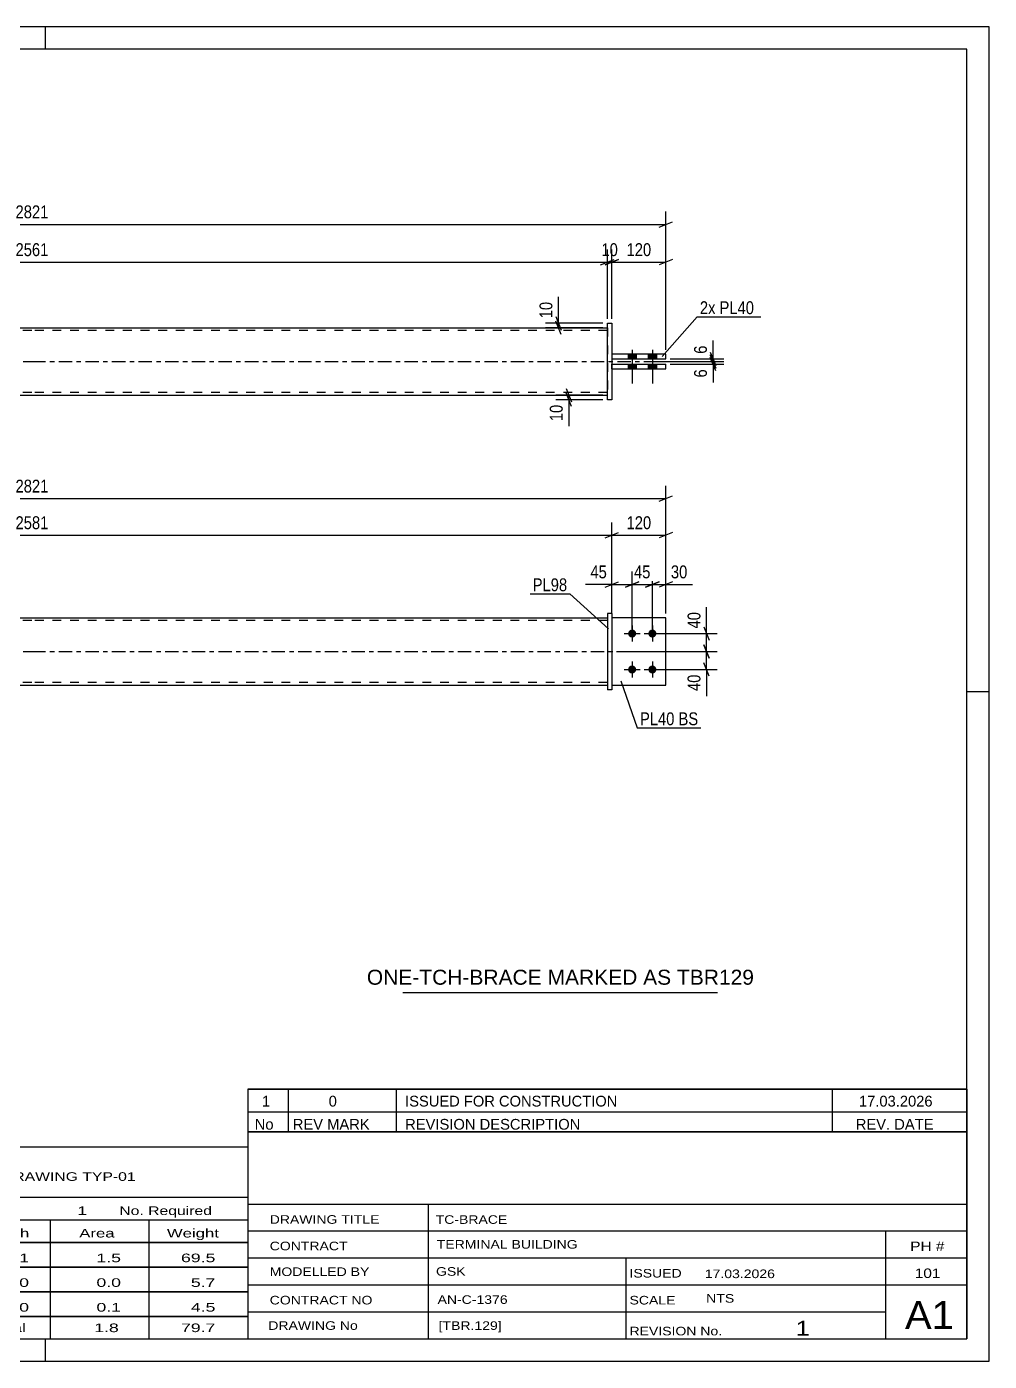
# Model space of a CAD drawing. Header units: millimetres. Extents: x 0 to 420, y 0 to 297.
# Drawn here: x 205.8 to 420, y 0 to 297 of the extents above; entities that cross this region are included whole.
import ezdxf

# ---------------------------------------------------------------- set-up
doc = ezdxf.new("R2010")
doc.units = ezdxf.units.MM
doc.linetypes.add('DXK_LINE_DOT2', pattern=[3.9198, 1.9599, -1.9599])
doc.linetypes.add('DXK_LINE_DOT3', pattern=[5.9187, 2.979, -0.9799, 0.9799, -0.9799])
doc.styles.add('Arial', font='arial.ttf', dxfattribs={"height": 0.2})
doc.styles.add('Arial Narrow', font='ARIALN.TTF', dxfattribs={"height": 0.2})

# ---------------------------------------------------------------- blocks, each defined once
blk = doc.blocks.new('Unknown-580873393-1163')
at = {"color": 5, "linetype": 'Continuous'}
for p, q in [((420, 297), (0, 297)), ((210, 292), (210, 297)), ((420, 0), (420, 297)), ((415, 292), (5, 292)), ((415, 5), (415, 292)), ((420, 149), (415, 149)), ((5, 5), (415, 5)), ((210, 0), (210, 5)), ((0, 0), (420, 0))]:
    blk.add_line(p, q, dxfattribs=at)
blk = doc.blocks.new('Part-580873393-1767 - 1735')
at = {"color": 7, "linetype": 'DXK_LINE_DOT2'}
for p, q in [((348.02, 165.45), (336.02, 165.45)), ((336.02, 165.45), (336.02, 150.45)), ((348.02, 150.45), (348.02, 165.45)), ((336.02, 150.45), (348.02, 150.45))]:
    blk.add_line(p, q, dxfattribs=at)
blk = doc.blocks.new('Part-580873393-1772 - 1735')
at = {"color": 2, "linetype": 'Continuous'}
for p, q in [((348.02, 165.45), (336.02, 165.45)), ((348.02, 150.45), (348.02, 165.45)), ((336.02, 150.45), (348.02, 150.45))]:
    blk.add_line(p, q, dxfattribs=at)
at = {"color": 7, "linetype": 'DXK_LINE_DOT2'}
blk.add_line((336.02, 165.45), (336.02, 150.45), dxfattribs=at)
blk = doc.blocks.new('Part-580873393-1787 - 1735')
at = {"color": 2, "linetype": 'Continuous'}
for p, q in [((336.02, 166.45), (335.02, 166.45)), ((335.02, 166.45), (335.02, 149.45)), ((336.02, 166.45), (336.02, 149.45)), ((336.02, 149.45), (335.02, 149.45))]:
    blk.add_line(p, q, dxfattribs=at)
blk = doc.blocks.new('Part-580873393-1807 - 1735')
at = {"color": 2, "linetype": 'Continuous'}
for p, q in [((78.92, 165.45), (206.92, 165.45)), ((207.02, 165.45), (335.02, 165.45)), ((78.92, 150.45), (206.92, 150.45)), ((207.02, 150.45), (335.02, 150.45))]:
    blk.add_line(p, q, dxfattribs=at)
at = {"color": 7, "linetype": 'DXK_LINE_DOT2'}
for p, q in [((78.92, 150.45), (78.92, 165.45)), ((206.92, 164.85), (78.92, 164.85)), ((335.02, 164.85), (207.02, 164.85)), ((335.02, 165.45), (335.02, 150.45)), ((206.92, 151.05), (78.92, 151.05)), ((335.02, 151.05), (207.02, 151.05))]:
    blk.add_line(p, q, dxfattribs=at)
at = {"color": 7, "linetype": 'DXK_LINE_DOT3'}
for p, q in [((68.92, 157.95), (206.92, 157.95)), ((207.02, 157.95), (345.02, 157.95))]:
    blk.add_line(p, q, dxfattribs=at)
blk = doc.blocks.new('Bolt-580873393-1808 - 1735')
at = {"linetype": 'Continuous'}
for points in [[(340.52, 162.85, -1), (340.52, 161.05, -1)], [(345.02, 162.85, -1), (345.02, 161.05, -1)], [(340.52, 154.85, -1), (340.52, 153.05, -1)], [(345.02, 154.85, -1), (345.02, 153.05, -1)]]:
    blk.add_hatch(color=1, dxfattribs=at).paths.add_polyline_path(points)
at = {"color": 1, "linetype": 'Continuous'}
for p, q in [((340.52, 163.75), (340.52, 160.15)), ((345.02, 163.75), (345.02, 160.15)), ((338.72, 161.95), (342.32, 161.95)), ((343.22, 161.95), (346.82, 161.95)), ((340.52, 155.75), (340.52, 152.15)), ((345.02, 155.75), (345.02, 152.15)), ((338.72, 153.95), (342.32, 153.95)), ((343.22, 153.95), (346.82, 153.95))]:
    blk.add_line(p, q, dxfattribs=at)
blk = doc.blocks.new('Part-580873393-1431 - 1390')
at = {"color": 2, "linetype": 'Continuous'}
for p, q in [((336.02, 221.89), (348.02, 221.89)), ((336.02, 220.89), (348.02, 220.89)), ((348.02, 220.89), (348.02, 221.89))]:
    blk.add_line(p, q, dxfattribs=at)
at = {"color": 7, "linetype": 'DXK_LINE_DOT2'}
blk.add_line((336.02, 220.89), (336.02, 221.89), dxfattribs=at)
blk = doc.blocks.new('Part-580873393-1426 - 1390')
at = {"color": 2, "linetype": 'Continuous'}
for p, q in [((335.02, 213.99), (335.02, 230.99)), ((335.02, 230.99), (336.02, 230.99)), ((336.02, 230.99), (336.02, 213.99)), ((336.02, 213.99), (335.02, 213.99))]:
    blk.add_line(p, q, dxfattribs=at)
blk = doc.blocks.new('Part-580873393-1458 - 1390')
at = {"color": 2, "linetype": 'Continuous'}
for p, q in [((348.02, 224.09), (336.02, 224.09)), ((336.02, 223.09), (348.02, 223.09)), ((348.02, 223.09), (348.02, 224.09))]:
    blk.add_line(p, q, dxfattribs=at)
at = {"color": 7, "linetype": 'DXK_LINE_DOT2'}
blk.add_line((336.02, 224.09), (336.02, 223.09), dxfattribs=at)
blk = doc.blocks.new('Part-580873393-1446 - 1390')
at = {"color": 2, "linetype": 'Continuous'}
for p, q in [((78.92, 229.99), (206.92, 229.99)), ((207.02, 229.99), (335.02, 229.99)), ((78.92, 214.99), (206.92, 214.99)), ((207.02, 214.99), (335.02, 214.99))]:
    blk.add_line(p, q, dxfattribs=at)
at = {"color": 7, "linetype": 'DXK_LINE_DOT2'}
for p, q in [((78.92, 229.99), (78.92, 214.99)), ((206.92, 229.39), (78.92, 229.39)), ((335.02, 229.39), (207.02, 229.39)), ((335.02, 229.99), (335.02, 214.99)), ((206.92, 215.59), (78.92, 215.59)), ((335.02, 215.59), (207.02, 215.59))]:
    blk.add_line(p, q, dxfattribs=at)
at = {"color": 7, "linetype": 'DXK_LINE_DOT3'}
for p, q in [((68.92, 222.49), (206.92, 222.49)), ((207.02, 222.49), (345.02, 222.49))]:
    blk.add_line(p, q, dxfattribs=at)
blk = doc.blocks.new('Bolt-580873393-1447 - 1390')
at = {"linetype": 'Continuous'}
for points in [[(341.42, 224.09), (339.62, 224.09), (339.62, 223.09), (341.42, 223.09)], [(341.42, 224.09), (339.62, 224.09), (339.62, 223.09), (341.42, 223.09)], [(345.92, 224.09), (344.12, 224.09), (344.12, 223.09), (345.92, 223.09)], [(345.92, 224.09), (344.12, 224.09), (344.12, 223.09), (345.92, 223.09)], [(341.42, 221.89), (339.62, 221.89), (339.62, 220.89), (341.42, 220.89)], [(341.42, 221.89), (339.62, 221.89), (339.62, 220.89), (341.42, 220.89)], [(345.92, 221.89), (344.12, 221.89), (344.12, 220.89), (345.92, 220.89)], [(345.92, 221.89), (344.12, 221.89), (344.12, 220.89), (345.92, 220.89)]]:
    blk.add_hatch(color=1, dxfattribs=at).paths.add_polyline_path(points)
at = {"color": 1, "linetype": 'Continuous'}
for p, q in [((339.62, 224.09), (339.62, 223.09)), ((339.62, 224.09), (339.62, 223.09)), ((340.52, 225.09), (340.52, 217.59)), ((340.52, 225.09), (340.52, 217.59)), ((341.42, 224.09), (341.42, 223.09)), ((341.42, 224.09), (341.42, 223.09)), ((344.12, 224.09), (344.12, 223.09)), ((344.12, 224.09), (344.12, 223.09)), ((345.02, 225.09), (345.02, 217.59)), ((345.02, 225.09), (345.02, 217.59)), ((345.92, 224.09), (345.92, 223.09)), ((345.92, 224.09), (345.92, 223.09)), ((339.62, 221.89), (339.62, 220.89)), ((339.62, 221.89), (339.62, 220.89)), ((341.42, 221.89), (341.42, 220.89)), ((341.42, 221.89), (341.42, 220.89)), ((344.12, 221.89), (344.12, 220.89)), ((344.12, 221.89), (344.12, 220.89)), ((345.92, 221.89), (345.92, 220.89)), ((345.92, 221.89), (345.92, 220.89))]:
    blk.add_line(p, q, dxfattribs=at)
blk = doc.blocks.new('StraightDimension-580873393-1818 - 1735')
at = {"color": 7, "linetype": 'Continuous'}
for p, q in [((345.02, 162.95), (345.02, 175.74)), ((348.02, 166.45), (348.02, 175.74)), ((343.52, 172.29), (346.52, 173.49)), ((345.02, 172.89), (348.02, 172.89)), ((349.52, 173.49), (346.52, 172.29))]:
    blk.add_line(p, q, dxfattribs=at)
at = {"color": 0}
blk.add_wipeout([(353.4, 173.64), (353.4, 177.84), (348.55, 177.84), (348.55, 173.64)], dxfattribs=at)
at = {"color": 7, "linetype": 'Continuous'}
blk.add_line((348.02, 172.89), (353.93, 172.89), dxfattribs=at)
blk.add_line((348.02, 172.89), (353.93, 172.89), dxfattribs=at)
at = {"color": 3, "style": 'Arial Narrow'}
blk.add_text('30', height=2.863, dxfattribs=at).set_placement((349.15, 174.24))
blk = doc.blocks.new('StraightDimension-580873393-1834 - 1735')
at = {"color": 7, "linetype": 'Continuous'}
for p, q in [((340.52, 162.95), (340.52, 175.74)), ((345.02, 162.95), (345.02, 175.74)), ((339.02, 172.29), (342.02, 173.49)), ((340.52, 172.89), (345.02, 172.89)), ((346.52, 173.49), (343.52, 172.29))]:
    blk.add_line(p, q, dxfattribs=at)
at = {"color": 0}
blk.add_wipeout([(345.2, 173.64), (345.2, 177.84), (340.34, 177.84), (340.34, 173.64)], dxfattribs=at)
at = {"color": 3, "style": 'Arial Narrow'}
blk.add_text('45', height=2.863, dxfattribs=at).set_placement((340.94, 174.24))
blk = doc.blocks.new('StraightDimension-580873393-1847 - 1735')
at = {"color": 7, "linetype": 'Continuous'}
for p, q in [((336.02, 166.45), (336.02, 175.74)), ((340.52, 162.95), (340.52, 175.74)), ((334.52, 172.29), (337.52, 173.49)), ((336.02, 172.89), (340.52, 172.89)), ((342.02, 173.49), (339.02, 172.29))]:
    blk.add_line(p, q, dxfattribs=at)
at = {"color": 0}
blk.add_wipeout([(335.5, 173.64), (335.5, 177.84), (330.64, 177.84), (330.64, 173.64)], dxfattribs=at)
at = {"color": 7, "linetype": 'Continuous'}
blk.add_line((336.02, 172.89), (330.12, 172.89), dxfattribs=at)
blk.add_line((336.02, 172.89), (330.12, 172.89), dxfattribs=at)
at = {"color": 3, "style": 'Arial Narrow'}
blk.add_text('45', height=2.863, dxfattribs=at).set_placement((331.24, 174.24))
blk = doc.blocks.new('StraightDimension-580873393-1864 - 1735')
at = {"color": 7, "linetype": 'Continuous'}
for p, q in [((65.92, 166.45), (65.92, 194.83)), ((348.02, 166.45), (348.02, 194.83)), ((67.42, 192.58), (64.42, 191.38)), ((65.92, 191.98), (348.02, 191.98)), ((346.52, 191.38), (349.52, 192.58))]:
    blk.add_line(p, q, dxfattribs=at)
at = {"color": 0}
blk.add_wipeout([(211.23, 192.73), (211.23, 196.93), (202.72, 196.93), (202.72, 192.73)], dxfattribs=at)
at = {"color": 3, "style": 'Arial Narrow'}
blk.add_text('2821', height=2.863, dxfattribs=at).set_placement((203.32, 193.33))
blk = doc.blocks.new('StraightDimension-580873393-1884 - 1735')
at = {"color": 7, "linetype": 'Continuous'}
for p, q in [((356.47, 163.45), (357.67, 160.45)), ((346.02, 161.95), (359.47, 161.95)), ((357.07, 157.95), (357.07, 161.95)), ((337.02, 157.95), (359.47, 157.95)), ((357.67, 156.45), (356.47, 159.45))]:
    blk.add_line(p, q, dxfattribs=at)
at = {"color": 0}
blk.add_wipeout([(356.32, 167.34), (352.12, 167.34), (352.12, 162.48), (356.32, 162.48)], dxfattribs=at)
at = {"color": 7, "linetype": 'Continuous'}
blk.add_line((357.07, 161.95), (357.07, 167.86), dxfattribs=at)
blk.add_line((357.07, 161.95), (357.07, 167.86), dxfattribs=at)
at = {"color": 3, "style": 'Arial Narrow'}
blk.add_text('40', height=2.863, rotation=90.0002, dxfattribs=at).set_placement((355.72, 163.08))
blk = doc.blocks.new('StraightDimension-580873393-1893 - 1735')
at = {"color": 7, "linetype": 'Continuous'}
for p, q in [((337.02, 157.95), (359.47, 157.95)), ((356.47, 159.45), (357.67, 156.45)), ((357.07, 153.95), (357.07, 157.95)), ((357.67, 152.45), (356.47, 155.45)), ((346.02, 153.95), (359.47, 153.95))]:
    blk.add_line(p, q, dxfattribs=at)
at = {"color": 0}
blk.add_wipeout([(356.32, 153.43), (352.12, 153.43), (352.12, 148.57), (356.32, 148.57)], dxfattribs=at)
at = {"color": 7, "linetype": 'Continuous'}
blk.add_line((357.07, 153.95), (357.07, 148.05), dxfattribs=at)
blk.add_line((357.07, 153.95), (357.07, 148.05), dxfattribs=at)
at = {"color": 3, "style": 'Arial Narrow'}
blk.add_text('40', height=2.863, rotation=90.0002, dxfattribs=at).set_placement((355.72, 149.17))
blk = doc.blocks.new('StraightDimension-580873393-1903 - 1735')
at = {"color": 7, "linetype": 'Continuous'}
for p, q in [((334.52, 183.23), (337.52, 184.43)), ((336.02, 166.45), (336.02, 186.68)), ((349.52, 184.43), (346.52, 183.23)), ((348.02, 166.45), (348.02, 186.68)), ((336.02, 183.83), (348.02, 183.83))]:
    blk.add_line(p, q, dxfattribs=at)
at = {"color": 0}
blk.add_wipeout([(345.36, 184.58), (345.36, 188.78), (338.68, 188.78), (338.68, 184.58)], dxfattribs=at)
at = {"color": 3, "style": 'Arial Narrow'}
blk.add_text('120', height=2.863, dxfattribs=at).set_placement((339.28, 185.18))
blk = doc.blocks.new('StraightDimension-580873393-1922 - 1735')
at = {"color": 7, "linetype": 'Continuous'}
for p, q in [((79.42, 184.43), (76.42, 183.23)), ((77.92, 158.95), (77.92, 186.68)), ((334.52, 183.23), (337.52, 184.43)), ((336.02, 166.45), (336.02, 186.68)), ((77.92, 183.83), (336.02, 183.83))]:
    blk.add_line(p, q, dxfattribs=at)
at = {"color": 0}
blk.add_wipeout([(211.23, 184.58), (211.23, 188.78), (202.72, 188.78), (202.72, 184.58)], dxfattribs=at)
at = {"color": 3, "style": 'Arial Narrow'}
blk.add_text('2581', height=2.863, dxfattribs=at).set_placement((203.32, 185.18))
blk = doc.blocks.new('StraightDimension-580873393-1658 - 1390')
at = {"color": 7, "linetype": 'Continuous'}
for p, q in [((349.02, 223.09), (360.92, 223.09)), ((357.92, 224.59), (359.12, 221.59)), ((359.12, 220.99), (357.92, 223.99)), ((358.52, 222.49), (358.52, 223.09)), ((343.77, 222.49), (360.92, 222.49))]:
    blk.add_line(p, q, dxfattribs=at)
at = {"color": 0}
blk.add_wipeout([(357.77, 226.64), (353.57, 226.64), (353.57, 223.61), (357.77, 223.61)], dxfattribs=at)
at = {"color": 7, "linetype": 'Continuous'}
blk.add_line((358.52, 223.09), (358.52, 227.17), dxfattribs=at)
blk.add_line((358.52, 223.09), (358.52, 227.17), dxfattribs=at)
at = {"color": 3, "style": 'Arial Narrow'}
blk.add_text('6', height=2.86, rotation=90.0002, dxfattribs=at).set_placement((357.17, 224.21))
blk = doc.blocks.new('StraightDimension-580873393-1535 - 1390')
at = {"color": 7, "linetype": 'Continuous'}
for p, q in [((334.02, 214.99), (323.57, 214.99)), ((334.02, 213.99), (323.57, 213.99)), ((325.82, 216.49), (327.02, 213.49)), ((327.02, 212.49), (325.82, 215.49)), ((326.42, 213.99), (326.42, 214.99))]:
    blk.add_line(p, q, dxfattribs=at)
at = {"color": 0}
blk.add_wipeout([(325.67, 213.46), (321.47, 213.46), (321.47, 208.61), (325.67, 208.61)], dxfattribs=at)
at = {"color": 7, "linetype": 'Continuous'}
blk.add_line((326.42, 213.99), (326.42, 208.08), dxfattribs=at)
blk.add_line((326.42, 213.99), (326.42, 208.08), dxfattribs=at)
at = {"color": 3, "style": 'Arial Narrow'}
blk.add_text('10', height=2.863, rotation=90.0002, dxfattribs=at).set_placement((325.07, 209.21))
blk = doc.blocks.new('StraightDimension-580873393-1575 - 1390')
at = {"color": 7, "linetype": 'Continuous'}
for p, q in [((335.02, 231.99), (335.02, 247.45)), ((336.02, 231.99), (336.02, 247.45)), ((333.52, 244), (336.52, 245.2)), ((337.52, 245.2), (334.52, 244)), ((335.02, 244.6), (336.02, 244.6))]:
    blk.add_line(p, q, dxfattribs=at)
at = {"color": 0}
blk.add_wipeout([(337.95, 245.35), (337.95, 249.55), (333.09, 249.55), (333.09, 245.35)], dxfattribs=at)
at = {"color": 3, "style": 'Arial Narrow'}
blk.add_text('10', height=2.863, dxfattribs=at).set_placement((333.69, 245.95))
blk = doc.blocks.new('StraightDimension-580873393-1564 - 1390')
at = {"color": 7, "linetype": 'Continuous'}
for p, q in [((65.92, 225.09), (65.92, 255.86)), ((348.02, 225.09), (348.02, 255.86)), ((67.42, 253.61), (64.42, 252.41)), ((65.92, 253.01), (348.02, 253.01)), ((346.52, 252.41), (349.52, 253.61))]:
    blk.add_line(p, q, dxfattribs=at)
at = {"color": 0}
blk.add_wipeout([(211.23, 253.76), (211.23, 257.96), (202.72, 257.96), (202.72, 253.76)], dxfattribs=at)
at = {"color": 3, "style": 'Arial Narrow'}
blk.add_text('2821', height=2.863, dxfattribs=at).set_placement((203.32, 254.36))
blk = doc.blocks.new('StraightDimension-580873393-1549 - 1390')
at = {"color": 7, "linetype": 'Continuous'}
for p, q in [((323.52, 232.49), (324.72, 229.49)), ((334.02, 230.99), (321.27, 230.99)), ((334.02, 229.99), (321.27, 229.99)), ((324.72, 228.49), (323.52, 231.49)), ((324.12, 229.99), (324.12, 230.99))]:
    blk.add_line(p, q, dxfattribs=at)
at = {"color": 0}
blk.add_wipeout([(323.37, 236.37), (319.17, 236.37), (319.17, 231.51), (323.37, 231.51)], dxfattribs=at)
at = {"color": 7, "linetype": 'Continuous'}
blk.add_line((324.12, 230.99), (324.12, 236.89), dxfattribs=at)
blk.add_line((324.12, 230.99), (324.12, 236.89), dxfattribs=at)
at = {"color": 3, "style": 'Arial Narrow'}
blk.add_text('10', height=2.863, rotation=90.0002, dxfattribs=at).set_placement((322.77, 232.11))
blk = doc.blocks.new('StraightDimension-580873393-1585 - 1390')
at = {"color": 7, "linetype": 'Continuous'}
for p, q in [((78.92, 231.99), (78.92, 247.45)), ((335.02, 231.99), (335.02, 247.45)), ((80.42, 245.2), (77.42, 244)), ((78.92, 244.6), (335.02, 244.6)), ((333.52, 244), (336.52, 245.2))]:
    blk.add_line(p, q, dxfattribs=at)
at = {"color": 0}
blk.add_wipeout([(211.23, 245.35), (211.23, 249.55), (202.72, 249.55), (202.72, 245.35)], dxfattribs=at)
at = {"color": 3, "style": 'Arial Narrow'}
blk.add_text('2561', height=2.863, dxfattribs=at).set_placement((203.32, 245.95))
blk = doc.blocks.new('StraightDimension-580873393-1615 - 1390')
at = {"color": 7, "linetype": 'Continuous'}
for p, q in [((336.02, 231.99), (336.02, 247.45)), ((348.02, 225.09), (348.02, 247.45)), ((334.52, 244), (337.52, 245.2)), ((336.02, 244.6), (348.02, 244.6)), ((349.52, 245.2), (346.52, 244))]:
    blk.add_line(p, q, dxfattribs=at)
at = {"color": 0}
blk.add_wipeout([(345.36, 245.35), (345.36, 249.55), (338.68, 249.55), (338.68, 245.35)], dxfattribs=at)
at = {"color": 3, "style": 'Arial Narrow'}
blk.add_text('120', height=2.863, dxfattribs=at).set_placement((339.28, 245.95))
blk = doc.blocks.new('StraightDimension-580873393-1647 - 1390')
at = {"color": 7, "linetype": 'Continuous'}
for p, q in [((357.92, 223.99), (359.12, 220.99)), ((359.12, 220.39), (357.92, 223.39)), ((343.77, 222.49), (360.92, 222.49)), ((349.02, 221.89), (360.92, 221.89)), ((358.52, 221.89), (358.52, 222.49))]:
    blk.add_line(p, q, dxfattribs=at)
at = {"color": 0}
blk.add_wipeout([(357.77, 221.36), (353.57, 221.36), (353.57, 218.33), (357.77, 218.33)], dxfattribs=at)
at = {"color": 7, "linetype": 'Continuous'}
blk.add_line((358.52, 221.89), (358.52, 217.81), dxfattribs=at)
blk.add_line((358.52, 221.89), (358.52, 217.81), dxfattribs=at)
at = {"color": 3, "style": 'Arial Narrow'}
blk.add_text('6', height=2.86, rotation=90.0002, dxfattribs=at).set_placement((357.17, 218.93))
blk = doc.blocks.new('Unknown-580873393-3669')
at = {"color": 7, "linetype": 'Continuous'}
for p, q in [((95, 47.75), (255, 47.75)), ((95, 36.5), (95, 47.75)), ((255, 47.75), (255, 36.5)), ((95, 36.5), (255, 36.5)), ((95, 36.5), (95, 31.5)), ((255, 36.5), (255, 31.5)), ((95, 31.5), (255, 31.5)), ((95, 31.5), (95, 26.5)), ((119, 31.5), (119, 26.5)), ((154.5, 31.5), (154.5, 26.5)), ((180.5, 31.5), (180.5, 26.5)), ((193.5, 31.5), (193.5, 26.5)), ((211, 31.5), (211, 26.5)), ((233, 31.5), (233, 26.5)), ((255, 31.5), (255, 26.5)), ((95, 26.5), (255, 26.5)), ((95, 26.45), (95, 21.05)), ((95, 26.45), (255, 26.45)), ((119, 26.5), (119, 21)), ((154.5, 26.5), (154.5, 21)), ((180.5, 26.5), (180.5, 21)), ((193.5, 26.5), (193.5, 21)), ((211, 26.5), (211, 21)), ((233, 26.5), (233, 21)), ((255, 26.45), (255, 21.05)), ((95, 21.05), (255, 21.05)), ((95, 20.95), (95, 15.55)), ((95, 20.95), (255, 20.95)), ((119, 21), (119, 15.5)), ((154.5, 21), (154.5, 15.5)), ((180.5, 21), (180.5, 15.5)), ((193.5, 21), (193.5, 15.5)), ((211, 21), (211, 15.5)), ((233, 21), (233, 15.5)), ((255, 20.95), (255, 15.55)), ((95, 15.55), (255, 15.55)), ((95, 15.45), (95, 10.05)), ((95, 15.45), (255, 15.45)), ((119, 15.5), (119, 10)), ((154.5, 15.5), (154.5, 10)), ((180.5, 15.5), (180.5, 10)), ((193.5, 15.5), (193.5, 10)), ((211, 15.5), (211, 10)), ((233, 15.5), (233, 10)), ((255, 15.45), (255, 10.05)), ((95, 10.05), (255, 10.05)), ((95, 10), (255, 10)), ((95, 10), (95, 5)), ((211, 10), (211, 5)), ((233, 10), (233, 5)), ((255, 10), (255, 5)), ((95, 5), (255, 5))]:
    blk.add_line(p, q, dxfattribs=at)
at = {"color": 7, "style": 'Arial Narrow'}
for s, height, width, p in [('GENERAL NOTES & WELD DETAILS :', 2.8633, 1.4, (96.15, 40.06)), ('REFER TYP DRAWING TYP-01', 1.9089, 1.6, (179.7, 40.16)), ("MATERIAL LIST FOR ASSEMBLY MK'D", 1.9089, 1.6, (96.15, 32.56)), ('TBR129', 1.909, 1.794707, (187.59, 32.47)), ('1', 1.91, 1.794707, (217.08, 32.56)), ('No. Required', 1.9089, 1.6, (226.41, 32.56)), ('Mark', 1.909, 1.7, (96.34, 27.5)), ('Profile', 1.909, 1.7, (129.41, 27.5)), ('Material', 1.909, 1.7, (159.54, 27.56)), ('No.', 1.909, 1.7, (184.5, 27.56)), ('Length', 1.909, 1.7, (195, 27.56)), ('Area', 1.909, 1.7, (217.5, 27.56)), ('Weight', 1.909, 1.7, (237, 27.56))]:
    blk.add_text(s, height=height, dxfattribs=dict(at, width=width)).set_placement(p)
at = {"color": 7, "linetype": 'Continuous', "style": 'Arial Narrow'}
for s, height, width, p in [('TBR129', 1.909, 1.794707, (96.5, 22.06)), ('SHS150*6', 1.909, 1.794707, (121, 22.06)), ('E350', 1.909, 1.794707, (160.74, 22.06)), ('1', 1.91, 1.794707, (184.86, 22.06)), ('2561', 1.909, 1.794707, (197.58, 22.06)), ('1.5', 1.909, 1.794707, (221.32, 22.06)), ('69.5', 1.909, 1.794707, (240.14, 22.06)), ('PL40', 1.909, 1.794707, (96.5, 16.56)), ('PL10*120', 1.909, 1.794707, (121, 16.56)), ('E350', 1.909, 1.794707, (160.74, 16.56)), ('4', 1.91, 1.794707, (184.86, 16.56)), ('150', 1.909, 1.794707, (199.77, 16.56)), ('0.0', 1.909, 1.794707, (221.32, 16.56)), ('5.7', 1.909, 1.794707, (242.33, 16.56)), ('PL98', 1.909, 1.794707, (96.5, 11.06)), ('PL10*170', 1.909, 1.794707, (121, 11.06)), ('E350', 1.909, 1.794707, (160.74, 11.06)), ('2', 1.91, 1.794707, (184.86, 11.06)), ('170', 1.909, 1.794707, (199.77, 11.06)), ('0.1', 1.909, 1.794707, (221.32, 11.06)), ('4.5', 1.909, 1.794707, (242.33, 11.06)), ('Total', 1.909, 1.7, (197.33, 6.5)), ('1.8', 1.909, 1.794707, (220.83, 6.5)), ('79.7', 1.909, 1.794707, (240.14, 6.5))]:
    blk.add_text(s, height=height, dxfattribs=dict(at, width=width)).set_placement(p)
blk = doc.blocks.new('Unknown-580873393-3667')
at = {"color": 7, "linetype": 'Continuous'}
for p, q in [((255, 51.05), (255, 5)), ((255, 51.05), (415, 51.05)), ((415, 51), (415, 5)), ((255, 35), (415, 35)), ((295.14, 35), (295.14, 5)), ((255, 29), (415, 29)), ((397, 5.05), (397, 29.05)), ((255, 23), (415, 23)), ((339.14, 23), (339.14, 5)), ((255, 17), (415, 17)), ((255, 11), (397, 11)), ((255, 5), (415, 5))]:
    blk.add_line(p, q, dxfattribs=at)
at = {"color": 7, "style": 'Arial Narrow'}
for s, height, width, p in [('DRAWING TITLE', 1.9089, 1.425378, (259.88, 30.61)), ('TC-BRACE', 1.909, 1.425378, (296.81, 30.59)), ('TERMINAL BUILDING', 1.9089, 1.425378, (297.06, 25.07)), ('CONTRACT', 1.909, 1.425378, (259.88, 24.71)), ('MODELLED BY', 1.9089, 1.425378, (259.88, 18.98)), ('GSK', 1.909, 1.425378, (296.88, 19.04)), ('ISSUED', 1.909, 1.425378, (339.94, 18.64)), ('17.03.2026', 1.909, 1.425378, (356.69, 18.52)), ('CONTRACT NO', 1.9089, 1.425378, (259.88, 12.66)), ('AN-C-1376', 1.909, 1.425378, (297.23, 12.78)), ('SCALE', 1.909, 1.425378, (339.94, 12.65)), ('A1', 6.204, 1.25, (401.24, 7.2)), ('DRAWING No', 1.909, 1.425378, (259.56, 7)), ('[TBR.129]', 1.909, 1.425378, (297.46, 6.99)), ('1', 3.34, 1.5, (376.91, 5.68)), ('REVISION No.', 1.9089, 1.425378, (339.94, 5.77))]:
    blk.add_text(s, height=height, dxfattribs=dict(at, width=width)).set_placement(p)
at = {"color": 7, "linetype": 'Continuous', "style": 'Arial Narrow'}
for s, height, width, p in [('PH #', 2.1, 1.42538, (402.4, 24.55)), ('101', 2.1, 1.42538, (403.41, 18.55)), ('NTS', 1.909, 1.425378, (357, 13.05))]:
    blk.add_text(s, height=height, dxfattribs=dict(at, width=width)).set_placement(p)
blk = doc.blocks.new('Unknown-580873393-3668')
at = {"color": 7, "linetype": 'Continuous'}
for p, q in [((255, 60.55), (415, 60.55)), ((415, 60.55), (255, 60.55)), ((255, 60.55), (255, 55.55)), ((264, 60.55), (264, 55.55)), ((288, 60.55), (288, 55.55)), ((385, 60.55), (385, 55.55)), ((415, 60.55), (415, 55.55)), ((255, 55.55), (415, 55.55)), ((255, 55.55), (255, 51.05)), ((255, 55.55), (415, 55.55)), ((264, 55.55), (264, 51.05)), ((288, 55.55), (288, 51.05)), ((385, 55.55), (385, 51.05)), ((415, 55.55), (415, 51.05)), ((415, 51.05), (255, 51.05))]:
    blk.add_line(p, q, dxfattribs=at)
at = {"color": 7, "linetype": 'Continuous', "style": 'Arial Narrow'}
for s, height, width, p in [('1', 2.39, 1.196471, (258.16, 56.7)), ('0', 2.39, 1.196471, (273, 56.7)), ('ISSUED FOR CONSTRUCTION', 2.3861, 1.196471, (290, 56.7)), ('17.03.2026', 2.386, 1.196471, (391, 56.7)), ('No', 2.386, 1.2, (256.54, 51.55)), ('REV MARK', 2.386, 1.2, (265, 51.55)), ('REVISION DESCRIPTION', 2.3861, 1.2, (290, 51.55)), ('REV. DATE', 2.386, 1.2, (390.28, 51.55))]:
    blk.add_text(s, height=height, dxfattribs=dict(at, width=width)).set_placement(p)
blk = doc.blocks.new('Unknown-580873393-3670')
at = {"color": 7, "linetype": 'Continuous'}
blk.add_line((289.5, 82.05), (359.5, 82.05), dxfattribs=at)
at = {"color": 7, "style": 'Arial'}
blk.add_text('ONE-TCH-BRACE MARKED AS TBR129', height=3.3428, dxfattribs=at).set_placement((281.49, 83.8))
blk = doc.blocks.new('Mark-580873393-1783 - 1735')
at = {"color": 0}
blk.add_wipeout([(326.07, 171.37), (326.07, 174.37), (318.4, 174.37), (318.4, 171.37)], dxfattribs=at)
blk.add_wipeout([(326.07, 171.37), (326.07, 174.37), (318.4, 174.37), (318.4, 171.37)], dxfattribs=at)
at = {"color": 30, "linetype": 'Continuous'}
for p in [(317.8, 170.77), (335.25, 163.03)]:
    blk.add_line(p, (326.67, 170.77), dxfattribs=at)
at = {"color": 3, "style": 'Arial Narrow'}
blk.add_text('PL98', height=2.863, dxfattribs=at).set_placement((318.4, 171.37))
blk = doc.blocks.new('MarkSet-580873393-2059 - 1735')
at = {"color": 0}
blk.add_wipeout([(349.94, 141.55), (349.94, 144.55), (342.27, 144.55), (342.27, 141.55)], dxfattribs=at)
blk.add_wipeout([(349.94, 141.55), (349.94, 144.55), (342.27, 144.55), (342.27, 141.55)], dxfattribs=at)
at = {"color": 30, "linetype": 'Continuous'}
blk.add_line((338.03, 151.42), (341.67, 140.95), dxfattribs=at)
at = {"color": 0}
blk.add_wipeout([(355.23, 141.55), (355.23, 144.55), (350.84, 144.55), (350.84, 141.55)], dxfattribs=at)
blk.add_wipeout([(355.23, 141.55), (355.23, 144.55), (350.84, 144.55), (350.84, 141.55)], dxfattribs=at)
at = {"color": 30, "linetype": 'Continuous'}
blk.add_line((341.67, 140.95), (355.83, 140.95), dxfattribs=at)
at = {"color": 3, "style": 'Arial Narrow'}
for s, p in [('PL40', (342.27, 141.55)), ('BS', (350.84, 141.55))]:
    blk.add_text(s, height=2.863, dxfattribs=at).set_placement(p)
blk = doc.blocks.new('MarkSet-580873393-1720 - 1390')
at = {"color": 0}
blk.add_wipeout([(359.07, 233.03), (359.07, 236.03), (355.6, 236.03), (355.6, 233.03)], dxfattribs=at)
blk.add_wipeout([(359.07, 233.03), (359.07, 236.03), (355.6, 236.03), (355.6, 233.03)], dxfattribs=at)
at = {"color": 30, "linetype": 'Continuous'}
blk.add_line((347.23, 223.6), (355, 232.43), dxfattribs=at)
at = {"color": 0}
blk.add_wipeout([(367.64, 233.03), (367.64, 236.03), (359.97, 236.03), (359.97, 233.03)], dxfattribs=at)
blk.add_wipeout([(367.64, 233.03), (367.64, 236.03), (359.97, 236.03), (359.97, 233.03)], dxfattribs=at)
at = {"color": 30, "linetype": 'Continuous'}
blk.add_line((355, 232.43), (369.14, 232.43), dxfattribs=at)
at = {"color": 3, "style": 'Arial Narrow'}
for s, p in [('2x', (355.6, 233.03)), ('PL40', (359.97, 233.03))]:
    blk.add_text(s, height=2.863, dxfattribs=at).set_placement(p)

msp = doc.modelspace()

# ---------------------------------------------------------------- block references
for name in ['Unknown-580873393-1163', 'Part-580873393-1446 - 1390', 'Part-580873393-1426 - 1390', 'Part-580873393-1458 - 1390', 'Bolt-580873393-1447 - 1390', 'Part-580873393-1431 - 1390', 'Part-580873393-1787 - 1735', 'Part-580873393-1807 - 1735', 'Part-580873393-1767 - 1735', 'Part-580873393-1772 - 1735', 'Bolt-580873393-1808 - 1735', 'Unknown-580873393-3670', 'Unknown-580873393-3668', 'Unknown-580873393-3667', 'Unknown-580873393-3669']:
    msp.add_blockref(name, (0, 0))

# ---------------------------------------------------------------- next in the draw order: block references
for name in ['StraightDimension-580873393-1575 - 1390', 'StraightDimension-580873393-1658 - 1390', 'StraightDimension-580873393-1535 - 1390', 'StraightDimension-580873393-1818 - 1735']:
    msp.add_blockref(name, (0, 0))

# ---------------------------------------------------------------- next in the draw order: block references
for name in ['StraightDimension-580873393-1564 - 1390', 'StraightDimension-580873393-1834 - 1735']:
    msp.add_blockref(name, (0, 0))

# ---------------------------------------------------------------- next in the draw order: block references
for name in ['StraightDimension-580873393-1549 - 1390', 'StraightDimension-580873393-1847 - 1735']:
    msp.add_blockref(name, (0, 0))

# ---------------------------------------------------------------- next in the draw order: block references
for name in ['StraightDimension-580873393-1585 - 1390', 'StraightDimension-580873393-1864 - 1735']:
    msp.add_blockref(name, (0, 0))

# ---------------------------------------------------------------- next in the draw order: block references
for name in ['StraightDimension-580873393-1615 - 1390', 'StraightDimension-580873393-1884 - 1735']:
    msp.add_blockref(name, (0, 0))

# ---------------------------------------------------------------- next in the draw order: block references
for name in ['StraightDimension-580873393-1647 - 1390', 'StraightDimension-580873393-1903 - 1735', 'StraightDimension-580873393-1893 - 1735']:
    msp.add_blockref(name, (0, 0))

# ---------------------------------------------------------------- next in the draw order: block references
for name in ['MarkSet-580873393-1720 - 1390', 'StraightDimension-580873393-1922 - 1735', 'MarkSet-580873393-2059 - 1735']:
    msp.add_blockref(name, (0, 0))

# ---------------------------------------------------------------- next in the draw order: block references
msp.add_blockref('Mark-580873393-1783 - 1735', (0, 0))

doc.saveas('drawing.dxf')
